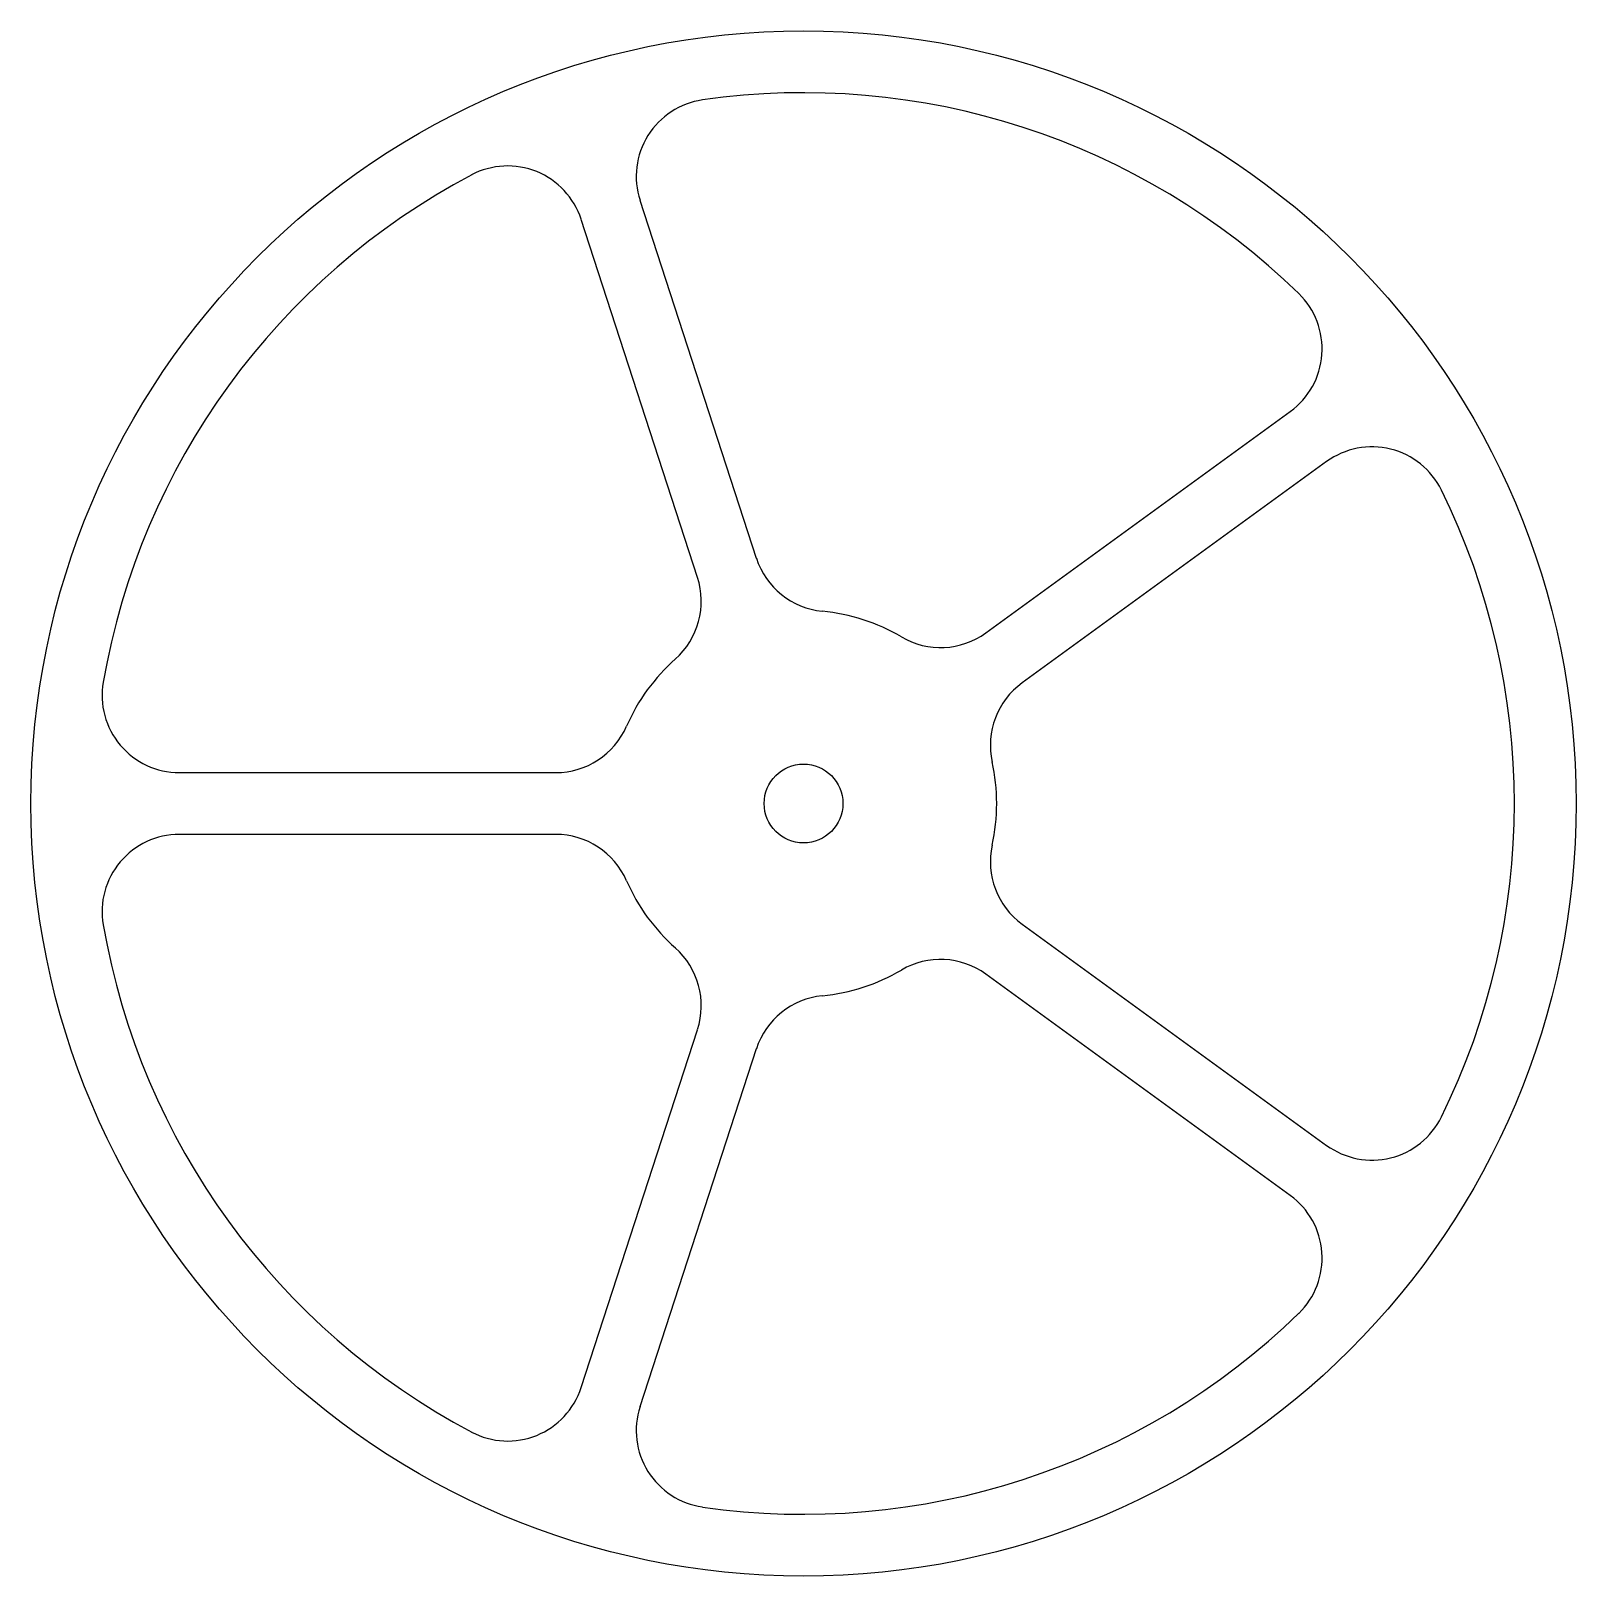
# Model space of a CAD drawing. Header units: inches. Extents: x 4.5 to 14.5, y 2.6 to 12.6.
import ezdxf

# ---------------------------------------------------------------- set-up
doc = ezdxf.new("R2010")
doc.units = ezdxf.units.IN
doc.header["$LTSCALE"] = 1.21
doc.header["$MEASUREMENT"] = 0
doc.layers.get('0').update_dxf_attribs({"linetype": 'CONTINUOUS'})
doc.layers.add('02___PRT_ALL_AXES', color=7, linetype='CONTINUOUS')

msp = doc.modelspace()

# ---------------------------------------------------------------- linework, layer by layer
at = {"color": 7, "linetype": 'Continuous'}
for p, q in [((8.416, 11.537), (9.169, 9.22)), ((8.789, 9.096), (8.036, 11.413)), ((10.655, 8.737), (12.625, 10.169)), ((12.86, 9.846), (10.89, 8.414)), ((5.435, 7.833), (7.871, 7.833)), ((7.871, 7.433), (5.435, 7.433)), ((10.89, 6.852), (12.86, 5.42)), ((12.625, 5.097), (10.655, 6.528)), ((8.036, 3.853), (8.789, 6.169)), ((9.169, 6.046), (8.416, 3.729))]:
    msp.add_line(p, q, dxfattribs=at)
msp.add_circle((9.475, 7.633), 0.255, dxfattribs=at)
for centre, radius, start, end in [((9.475, 7.633), 4.6, 45.8304, 98.1696), ((8.892, 11.691), 0.5, 98.1696, 198), ((9.475, 7.633), 4.6, 117.8304, 170.1696), ((7.56, 11.259), 0.5, 18, 117.8304), ((12.331, 10.574), 0.5, 306, 45.8304), ((13.154, 9.441), 0.5, 26.1696, 126), ((9.475, 7.633), 4.6, 333.8304, 26.1696), ((9.645, 9.375), 0.5, 198, 264.4218), ((8.313, 8.942), 0.5, 311.5782, 18), ((9.475, 7.633), 1.25, 59.5782, 84.4218), ((10.361, 9.142), 0.5, 239.5782, 306), ((9.475, 7.633), 1.25, 131.5782, 156.4218), ((5.435, 8.333), 0.5, 170.1696, 270), ((11.184, 8.009), 0.5, 126, 192.4218), ((7.871, 8.333), 0.5, 270, 336.4218), ((9.475, 7.633), 1.25, 347.5782, 12.4218), ((5.435, 6.933), 0.5, 90, 189.8304), ((7.871, 6.933), 0.5, 23.5782, 90), ((11.184, 7.256), 0.5, 167.5782, 234), ((9.475, 7.633), 1.25, 203.5782, 228.4218), ((9.475, 7.633), 4.6, 189.8304, 242.1696), ((8.313, 6.324), 0.5, 342, 48.4218), ((10.361, 6.124), 0.5, 54, 120.4218), ((9.475, 7.633), 1.25, 275.5782, 300.4218), ((9.645, 5.891), 0.5, 95.5782, 162), ((13.154, 5.825), 0.5, 234, 333.8304), ((12.331, 4.692), 0.5, 314.1696, 54), ((9.475, 7.633), 4.6, 261.8304, 314.1696), ((7.56, 4.007), 0.5, 242.1696, 342), ((8.892, 3.575), 0.5, 162, 261.8304)]:
    msp.add_arc(centre, radius, start, end, dxfattribs=at)
at = {"layer": '02___PRT_ALL_AXES', "color": 7, "linetype": 'Continuous'}
msp.add_circle((9.475, 7.633), 5, dxfattribs=at)

doc.saveas('drawing.dxf')
